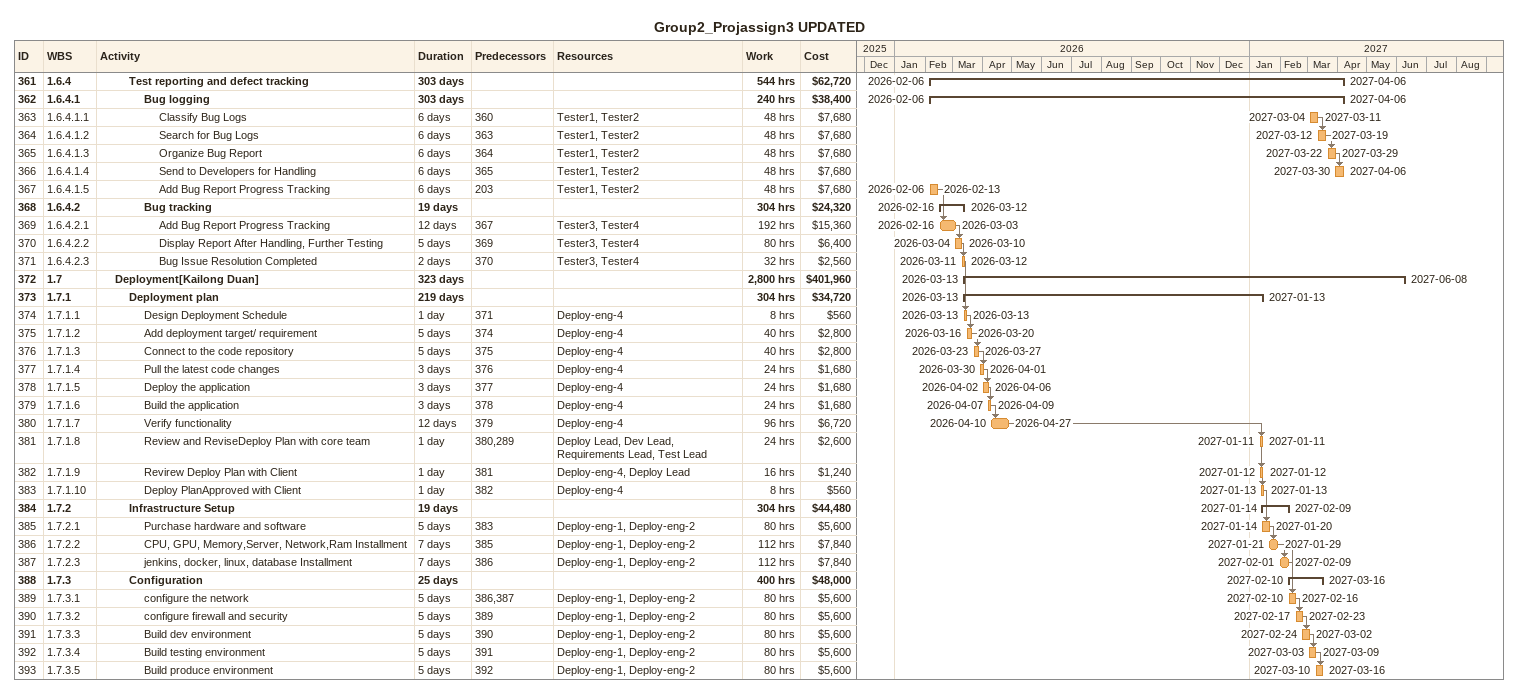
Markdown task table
Group2_Projassign3 UPDATED

| ID | WBS | Task | Duration | Start | Finish | Predecessors | Resources | Work (h) | Cost ($) |
|---|---|---|---|---|---|---|---|---|---|
| 361 | 1.6.4 | **Test reporting and defect tracking** | 303d | 2026-02-06 | 2027-04-06 |  |  | 544 | 62720 |
| 362 | 1.6.4.1 | **Bug logging** | 303d | 2026-02-06 | 2027-04-06 |  |  | 240 | 38400 |
| 363 | 1.6.4.1.1 | Classify Bug Logs | 6d | 2027-03-04 | 2027-03-11 | 360 | Tester1, Tester2 | 48 | 7680 |
| 364 | 1.6.4.1.2 | Search for Bug Logs | 6d | 2027-03-12 | 2027-03-19 | 363 | Tester1, Tester2 | 48 | 7680 |
| 365 | 1.6.4.1.3 | Organize Bug Report | 6d | 2027-03-22 | 2027-03-29 | 364 | Tester1, Tester2 | 48 | 7680 |
| 366 | 1.6.4.1.4 | Send to Developers for Handling | 6d | 2027-03-30 | 2027-04-06 | 365 | Tester1, Tester2 | 48 | 7680 |
| 367 | 1.6.4.1.5 | Add Bug Report Progress Tracking | 6d | 2026-02-06 | 2026-02-13 | 203 | Tester1, Tester2 | 48 | 7680 |
| 368 | 1.6.4.2 | **Bug tracking** | 19d | 2026-02-16 | 2026-03-12 |  |  | 304 | 24320 |
| 369 | 1.6.4.2.1 | Add Bug Report Progress Tracking | 12d | 2026-02-16 | 2026-03-03 | 367 | Tester3, Tester4 | 192 | 15360 |
| 370 | 1.6.4.2.2 | Display Report After Handling, Further Testing | 5d | 2026-03-04 | 2026-03-10 | 369 | Tester3, Tester4 | 80 | 6400 |
| 371 | 1.6.4.2.3 | Bug Issue Resolution Completed | 2d | 2026-03-11 | 2026-03-12 | 370 | Tester3, Tester4 | 32 | 2560 |
| 372 | 1.7 | **Deployment[Kailong Duan]** | 323d | 2026-03-13 | 2027-06-08 |  |  | 2800 | 401960 |
| 373 | 1.7.1 | **Deployment plan** | 219d | 2026-03-13 | 2027-01-13 |  |  | 304 | 34720 |
| 374 | 1.7.1.1 | Design Deployment Schedule | 1d | 2026-03-13 | 2026-03-13 | 371 | Deploy-eng-4 | 8 | 560 |
| 375 | 1.7.1.2 | Add deployment target/ requirement | 5d | 2026-03-16 | 2026-03-20 | 374 | Deploy-eng-4 | 40 | 2800 |
| 376 | 1.7.1.3 | Connect to the code repository | 5d | 2026-03-23 | 2026-03-27 | 375 | Deploy-eng-4 | 40 | 2800 |
| 377 | 1.7.1.4 | Pull the latest code changes | 3d | 2026-03-30 | 2026-04-01 | 376 | Deploy-eng-4 | 24 | 1680 |
| 378 | 1.7.1.5 | Deploy the application | 3d | 2026-04-02 | 2026-04-06 | 377 | Deploy-eng-4 | 24 | 1680 |
| 379 | 1.7.1.6 | Build the application | 3d | 2026-04-07 | 2026-04-09 | 378 | Deploy-eng-4 | 24 | 1680 |
| 380 | 1.7.1.7 | Verify functionality | 12d | 2026-04-10 | 2026-04-27 | 379 | Deploy-eng-4 | 96 | 6720 |
| 381 | 1.7.1.8 | Review and ReviseDeploy Plan with core team | 1d | 2027-01-11 | 2027-01-11 | 380, 289 | Deploy Lead, Dev Lead, Requirements Lead, Test Lead | 24 | 2600 |
| 382 | 1.7.1.9 | Revirew Deploy Plan with Client | 1d | 2027-01-12 | 2027-01-12 | 381 | Deploy-eng-4, Deploy Lead | 16 | 1240 |
| 383 | 1.7.1.10 | Deploy PlanApproved with Client | 1d | 2027-01-13 | 2027-01-13 | 382 | Deploy-eng-4 | 8 | 560 |
| 384 | 1.7.2 | **Infrastructure Setup** | 19d | 2027-01-14 | 2027-02-09 |  |  | 304 | 44480 |
| 385 | 1.7.2.1 | Purchase hardware and software | 5d | 2027-01-14 | 2027-01-20 | 383 | Deploy-eng-1, Deploy-eng-2 | 80 | 5600 |
| 386 | 1.7.2.2 | CPU, GPU, Memory,Server, Network,Ram Installment | 7d | 2027-01-21 | 2027-01-29 | 385 | Deploy-eng-1, Deploy-eng-2 | 112 | 7840 |
| 387 | 1.7.2.3 | jenkins, docker, linux, database Installment | 7d | 2027-02-01 | 2027-02-09 | 386 | Deploy-eng-1, Deploy-eng-2 | 112 | 7840 |
| 388 | 1.7.3 | **Configuration** | 25d | 2027-02-10 | 2027-03-16 |  |  | 400 | 48000 |
| 389 | 1.7.3.1 | configure the network | 5d | 2027-02-10 | 2027-02-16 | 386, 387 | Deploy-eng-1, Deploy-eng-2 | 80 | 5600 |
| 390 | 1.7.3.2 | configure firewall and security | 5d | 2027-02-17 | 2027-02-23 | 389 | Deploy-eng-1, Deploy-eng-2 | 80 | 5600 |
| 391 | 1.7.3.3 | Build dev environment | 5d | 2027-02-24 | 2027-03-02 | 390 | Deploy-eng-1, Deploy-eng-2 | 80 | 5600 |
| 392 | 1.7.3.4 | Build testing environment | 5d | 2027-03-03 | 2027-03-09 | 391 | Deploy-eng-1, Deploy-eng-2 | 80 | 5600 |
| 393 | 1.7.3.5 | Build produce environment | 5d | 2027-03-10 | 2027-03-16 | 392 | Deploy-eng-1, Deploy-eng-2 | 80 | 5600 |
